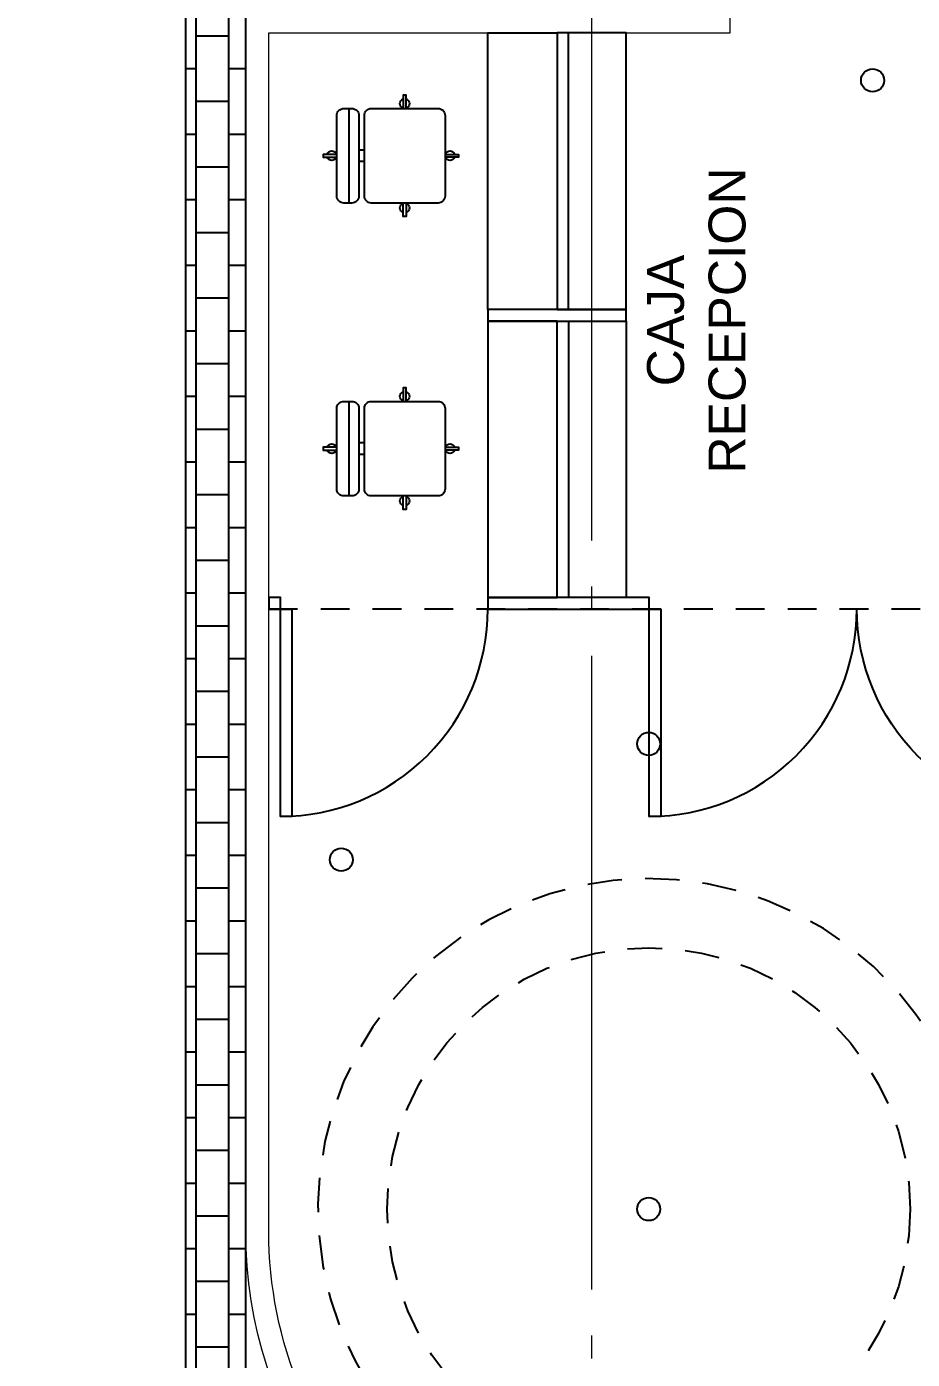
# Model space of a CAD drawing. Header units: metres. Extents: x -22.5 to 67.5, y 0 to 64.7.
# Drawn here: x 19.04 to 22.88, y 42.62 to 48.4 of the extents above; entities that cross this region are included whole.
import ezdxf

# ---------------------------------------------------------------- set-up
doc = ezdxf.new("R2010")
doc.units = ezdxf.units.M
for name, pattern in [('EJES630', [6.3, 5.5, -0.4, 0, -0.4]), ('XREF PB NEURO-ONCOLOGIA$0$CONJUNTO TLAHUAC$0$HIDDEN2', [0.1875, 0.125, -0.0625]), ('XREF PB NEURO-ONCOLOGIA$0$HIDDE150', [0.24, 0.15, -0.09])]:
    doc.linetypes.add(name, pattern=pattern)
doc.layers.add('EJES', color=11, linetype='EJES630', lineweight=0)
doc.layers.add('XREF PB NEURO-ONCOLOGIA$0$MUROS DE TABLAROCA', color=150, linetype='Continuous', lineweight=13)
for name, color, linetype in [('TEXTO', 7, 'Continuous'), ('XREF PB NEURO-ONCOLOGIA$0$CANCELES', 1, 'Continuous'), ('XREF PB NEURO-ONCOLOGIA$0$HATCH', 251, 'Continuous'), ('XREF PB NEURO-ONCOLOGIA$0$LAMPARAS 1', 112, 'Continuous'), ('XREF PB NEURO-ONCOLOGIA$0$MOBILIARIO', 161, 'Continuous'), ('XREF PB NEURO-ONCOLOGIA$0$Mobiliario Fijo', 40, 'Continuous'), ('XREF PB NEURO-ONCOLOGIA$0$PLAFONES', 20, 'XREF PB NEURO-ONCOLOGIA$0$HIDDE150'), ('XREF PB NEURO-ONCOLOGIA$0$PROYECCIÓN', 8, 'XREF PB NEURO-ONCOLOGIA$0$CONJUNTO TLAHUAC$0$HIDDEN2'), ('XREF PB NEURO-ONCOLOGIA$0$PUERTAS', 253, 'Continuous'), ('XREF PB NEURO-ONCOLOGIA$0$TABIQUES BLINDADOS', 30, 'Continuous')]:
    doc.layers.add(name, color=color, linetype=linetype)
doc.styles.add('100 LOCALES 25', font='arial.ttf', dxfattribs={"height": 0.25})

# ---------------------------------------------------------------- blocks, each defined once
blk = doc.blocks.new('XREF PB NEURO-ONCOLOGIA$0$silla')
at = {"layer": 'XREF PB NEURO-ONCOLOGIA$0$MOBILIARIO'}
for p, q in [((54.2588, 36.8035), (54.6688, 36.8035)), ((54.4388, 36.7364), (54.4388, 36.7603)), ((54.4888, 36.7364), (54.4888, 36.7603))]:
    blk.add_line(p, q, dxfattribs=at)
for points in [[(54.4576, 36.8561), (54.4576, 36.9147), (54.47, 36.9147), (54.47, 36.8561)], [(54.2588, 36.5552), (54.2003, 36.5552), (54.2003, 36.5676), (54.2588, 36.5676)], [(54.6688, 36.5552), (54.7274, 36.5552), (54.7274, 36.5676), (54.6688, 36.5676)], [(54.4576, 36.3864), (54.4576, 36.3279), (54.47, 36.3279), (54.47, 36.3864)]]:
    blk.add_lwpolyline(points, dxfattribs=at)
for points in [[(54.6688, 36.8261, 0.414214), (54.6388, 36.8561), (54.2888, 36.8561, 0.414214), (54.2588, 36.8261), (54.2588, 36.7903, 0.414214), (54.2888, 36.7603), (54.6388, 36.7603, 0.414214), (54.6688, 36.7903)], [(54.6688, 36.7064, 0.414214), (54.6388, 36.7364), (54.2888, 36.7364, 0.414214), (54.2588, 36.7064), (54.2588, 36.4164, 0.414214), (54.2888, 36.3864), (54.6388, 36.3864, 0.414214), (54.6688, 36.4164)]]:
    blk.add_lwpolyline(points, format="xyb", close=True, dxfattribs=at)
for centre, start, end in [((54.4638, 36.8777), 107.37707, 252.62293), ((54.4638, 36.8777), 287.37803, 72.62197), ((54.2372, 36.5614), 17.37803, 162.62197), ((54.2372, 36.5614), 197.37707, 342.62293), ((54.6904, 36.5614), 17.37803, 162.62197), ((54.6904, 36.5614), 197.37707, 342.62293), ((54.4638, 36.3648), 107.37707, 252.62293), ((54.4638, 36.3648), 287.37803, 72.62197)]:
    blk.add_arc(centre, 0.0207, start, end, dxfattribs=at)
blk = doc.blocks.new('XREF PB NEURO-ONCOLOGIA')
at = {"layer": 'XREF PB NEURO-ONCOLOGIA$0$HATCH'}
h = blk.add_hatch(dxfattribs=at)
h.set_pattern_fill('AR-B816', color=256, scale=0.0007)
h.paths.add_polyline_path([(7.2917, 25.5362), (15.6717, 25.5362), (15.6717, 25.2762), (7.2917, 25.2762)])
at = {"layer": 'XREF PB NEURO-ONCOLOGIA$0$CANCELES', "elevation": 0}
for points in [[(12.4017, 25.1262), (12.4517, 25.1262), (12.4517, 25.1762), (12.4017, 25.1762)], [(12.4017, 23.5262), (12.4517, 23.5262), (12.4517, 24.2262), (12.4017, 24.2262)], [(13.6517, 23.6262), (13.7017, 23.6262), (13.7017, 24.2262), (13.6517, 24.2262)], [(13.6517, 23.9262), (13.6517, 23.8762), (12.4517, 23.8762), (12.4517, 23.9262)], [(13.7017, 23.9262), (13.7017, 23.8762), (14.9017, 23.8762), (14.9017, 23.9262)]]:
    blk.add_lwpolyline(points, close=True, dxfattribs=at)
for points in [[(11.5017, 23.5262), (12.4017, 23.5262), (12.4017, 23.4762), (11.5017, 23.4762), (11.5017, 23.5262, 0.414214), (12.4017, 22.6262)], [(11.5017, 21.7262), (12.4017, 21.7262), (12.4017, 21.7762), (11.5017, 21.7762), (11.5017, 21.7262, -0.414214), (12.4017, 22.6262)]]:
    blk.add_lwpolyline(points, format="xyb", dxfattribs=at)
at = {"layer": 'XREF PB NEURO-ONCOLOGIA$0$LAMPARAS 1'}
for centre in [(11.3143, 24.8619), (9.7983, 23.529), (11.8169, 23.529), (14.6961, 22.558, 0)]:
    blk.add_circle(centre, 0.05, dxfattribs=at)
at = {"layer": 'XREF PB NEURO-ONCOLOGIA$0$Mobiliario Fijo', "linetype": 'Continuous', "elevation": 0}
for points in [[(13.6517, 24.2262), (12.4517, 24.2262), (12.4517, 23.9262), (13.6517, 23.9262)], [(13.7017, 24.2262), (14.9017, 24.2262), (14.9017, 23.9262), (13.7017, 23.9262)], [(13.6517, 23.6262), (12.4517, 23.6262), (12.4517, 23.9262), (13.6517, 23.9262)], [(13.7017, 23.6262), (14.9017, 23.6262), (14.9017, 23.9262), (13.7017, 23.9262)]]:
    blk.add_lwpolyline(points, close=True, dxfattribs=at)
at = {"layer": 'XREF PB NEURO-ONCOLOGIA$0$MUROS DE TABLAROCA'}
for points in [[(7.9017, 23.9844, -0.321682), (9.7017, 25.2762), (14.9017, 25.2762)], [(7.9017, 16.9562), (7.9017, 23.3762, -0.414214), (9.7017, 25.1762), (14.9017, 25.1762)]]:
    blk.add_lwpolyline(points, format="xyb", dxfattribs=at)
blk.add_lwpolyline([(14.9017, 25.1762), (14.9017, 23.1762), (16.0017, 23.1762)], dxfattribs=at)
at = {"layer": 'XREF PB NEURO-ONCOLOGIA$0$PLAFONES'}
blk.add_circle((9.7983, 23.529), 1.1338, dxfattribs=at)
blk.add_arc((9.7983, 23.529), 1.4338, 294.68122, 200.08144, dxfattribs=at)
at = {"layer": 'XREF PB NEURO-ONCOLOGIA$0$PROYECCIÓN'}
blk.add_line((12.4017, 21.6762), (12.4017, 25.1762), dxfattribs=at)
at = {"layer": 'XREF PB NEURO-ONCOLOGIA$0$PUERTAS', "elevation": 0}
blk.add_lwpolyline([(11.5017, 25.1262), (12.4017, 25.1262), (12.4017, 25.0762), (11.5017, 25.0762), (11.5017, 25.1262, 0.414214), (12.4017, 24.2262)], format="xyb", dxfattribs=at)
at = {"layer": 'XREF PB NEURO-ONCOLOGIA$0$TABIQUES BLINDADOS'}
for points in [[(7.2917, 24.2762), (7.2917, 25.5362), (15.6717, 25.5362), (15.6717, 26.2263), (16.2017, 26.2263), (16.2017, 25.9663), (15.9317, 25.9663), (15.9317, 24.2762)], [(7.5517, 24.2762), (7.5517, 25.2762), (15.6717, 25.2762), (15.6717, 24.2762)]]:
    blk.add_lwpolyline(points, dxfattribs=at)
at = {"layer": 'XREF PB NEURO-ONCOLOGIA$0$MOBILIARIO', "xscale": -1}
for p in [(67.5617, -11.9746, 0), (68.8327, -11.9746, 0)]:
    blk.add_blockref('XREF PB NEURO-ONCOLOGIA$0$silla', p, dxfattribs=at)

msp = doc.modelspace()

# ---------------------------------------------------------------- block references
at = {"rotation": 90}
msp.add_blockref('XREF PB NEURO-ONCOLOGIA', (45.2634, 33.4734), dxfattribs=at)

# ---------------------------------------------------------------- next in the draw order: linework, layer by layer
at = {"layer": 'EJES', "ltscale": 0.5}
msp.add_line((21.4873, 33.1726), (21.4873, 58.5501, 0), dxfattribs=at)

# ---------------------------------------------------------------- next in the draw order: texts
at = {"layer": 'TEXTO', "insert": (21.7273, 46.2898), "char_height": 0.16, "width": 1.674895, "attachment_point": 1, "rotation": 90, "style": '100 LOCALES 25'}
msp.add_mtext('\\pxqc;CAJA RECEPCION', dxfattribs=at)

doc.saveas('drawing.dxf')
